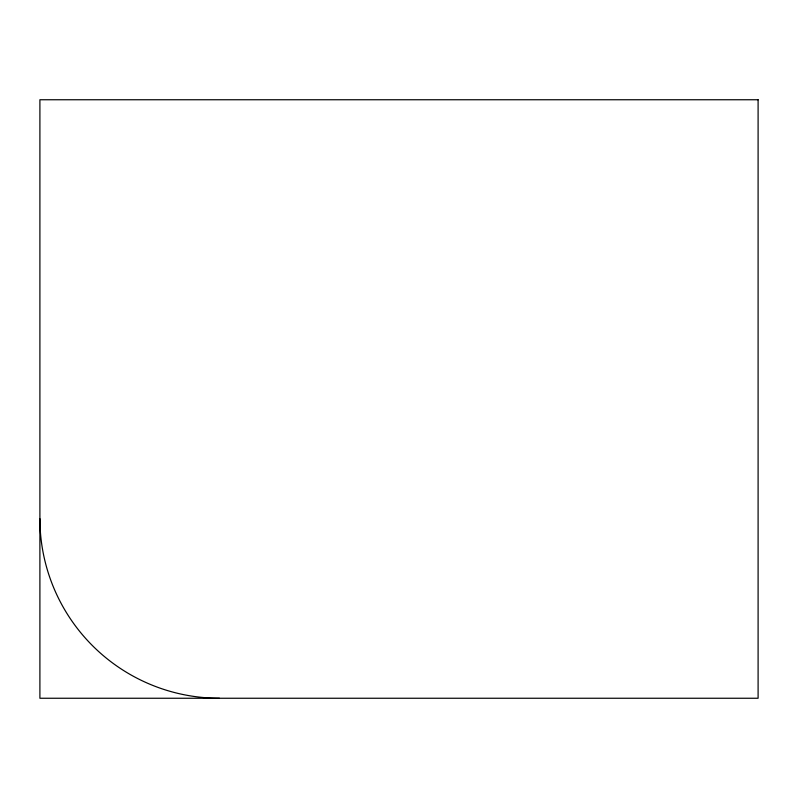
<?xml version="1.0" encoding="UTF-8"?>
<svg xmlns="http://www.w3.org/2000/svg" width="798" height="798" viewBox="0 0 798 798"><rect width="100%" height="100%" fill="white"/><g stroke="black" fill="none" stroke-linecap="round" stroke-linejoin="round"><path stroke-width="1.2" d="M219.45 698.25A179.55 179.55 0 0 1 39.9 518.7M758.1 99.75L39.9 99.75L39.9 698.25L758.1 698.25L758.1 99.75"/></g></svg>
